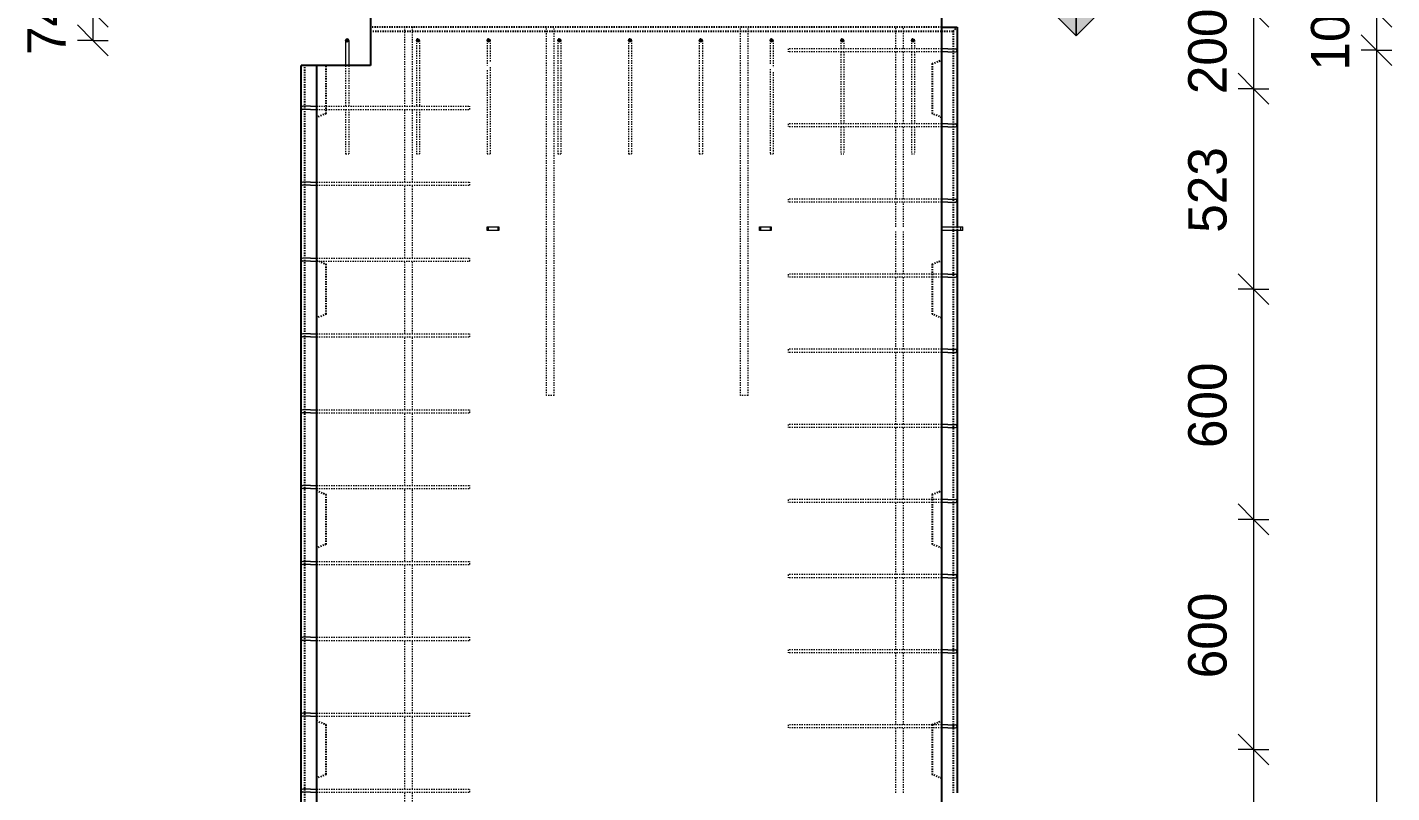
# Model space of a CAD drawing. Header units: millimetres. Extents: x -981 to 10210, y -2138 to 7756.
# Drawn here: x 1895 to 5452, y 1665 to 3660 of the extents above; entities that cross this region are included whole.
import ezdxf

# ---------------------------------------------------------------- set-up
doc = ezdxf.new("R2010")
doc.units = ezdxf.units.MM
doc.linetypes.add('Dash', pattern=[6.36, 3.18, -3.18])
for name, color, linetype, lineweight in [('A-ANNO-DIMS', 211, 'Continuous', 9), ('A-ANNO-DIMS-40', 211, 'Continuous', 9), ('A-GENM', 13, 'Continuous', 18), ('A-WALL', 113, 'Continuous', 25), ('A-WALL-HDLN', 110, 'Dash', 25), ('G-ANNO-SYMB', 111, 'Continuous', 9), ('S-RBAR', 171, 'Continuous', 18)]:
    doc.layers.add(name, color=color, linetype=linetype, lineweight=lineweight)
doc.styles.add('Nirmala UI Semilight', font='NirmalaS.ttf', dxfattribs={"height": 100})
doc.dimstyles.new('Arrow_Filled_-_2_5_NI_UI', dxfattribs={"dimscale": 304.8, "dimtxt": 104.736395, "dimasz": 0.262467, "dimexe": 0.131234, "dimexo": 0.0625, "dimgap": 0.131234, "dimtad": 1, "dimdec": 0, "dimzin": 0, "dimdsep": 46, "dimtxsty": 'Nirmala UI Semilight', "dimblk1": 'OBLIQUE', "dimblk2": 'OBLIQUE', "dimsah": 1, "dimcen": 0.09, "dimazin": 0, "dimtfac": 1, "dimtdec": 4, "dimtix": 1, "dimtmove": 0, "dimatfit": 3, "dimfxl": 0.131234, "dimfxlon": 1, "dimtvp": 1, "dimtolj": 1, "dimtzin": 0, "dimarcsym": 2})

# ---------------------------------------------------------------- blocks, each defined once
blk = doc.blocks.new('RR spread anchor face based - RR-SA-2_5-150-1726819-Elevation Front')
at = {"layer": 'A-GENM'}
for p, q in [((3093.8, 3140), (3096.3, 3140)), ((3093.8, 3130), (3093.8, 3140)), ((3096.3, 3140), (3121.3, 3140)), ((3096.3, 3140), (3096.3, 3130)), ((3121.3, 3140), (3123.8, 3140)), ((3121.3, 3140), (3121.3, 3130)), ((3123.8, 3140), (3123.8, 3130)), ((3096.3, 3130), (3093.8, 3130)), ((3121.3, 3130), (3096.3, 3130)), ((3123.8, 3130), (3121.3, 3130))]:
    blk.add_line(p, q, dxfattribs=at)
blk = doc.blocks.new('RR spread anchor face based - RR-SA-3_0-200-1726827-Elevation Front')
at = {"layer": 'A-GENM'}
for p, q in [((4278.8, 3140), (4328.8, 3140)), ((4328.8, 3140), (4333.8, 3140)), ((4328.8, 3130), (4328.8, 3140)), ((4333.8, 3130), (4333.8, 3140)), ((4328.8, 3130), (4278.8, 3130)), ((4333.8, 3130), (4328.8, 3130))]:
    blk.add_line(p, q, dxfattribs=at)
blk = doc.blocks.new('Detail View - M_Section Head - Filled SHOP DWG-1002450-Elevation Front')
at = {"layer": 'G-ANNO-SYMB'}
h = blk.add_hatch(color=256, dxfattribs=at)
edge = h.paths.add_edge_path()
edge.add_line((4404, -435.9), (4470.3, -435.9))
edge.add_arc((4630.3, -435.9), 160, 180, 225)
edge.add_line((4517.1, -549), (4404, -435.9))
h = blk.add_hatch(color=256, dxfattribs=at)
edge = h.paths.add_edge_path()
edge.add_line((4856.5, -435.9), (4743.4, -549))
edge.add_arc((4630.3, -435.9), 160, 315, 360)
edge.add_line((4790.3, -435.9), (4856.5, -435.9))
h = blk.add_hatch(color=256, dxfattribs=at)
edge = h.paths.add_edge_path()
edge.add_line((4630.3, -662.2), (4517.1, -549))
edge.add_arc((4630.3, -435.9), 160, 225, 270)
edge.add_line((4630.3, -595.9), (4630.3, -662.2))
h = blk.add_hatch(color=256, dxfattribs=at)
edge = h.paths.add_edge_path()
edge.add_line((4630.3, -662.2), (4630.3, -595.9))
edge.add_arc((4630.3, -435.9), 160, 270, 315)
edge.add_line((4743.4, -549), (4630.3, -662.2))
for p, q in [((4630.3, -662.2), (4404, -435.9)), ((4470.3, -435.9), (4404, -435.9)), ((4404, -435.9), (4517.1, -549)), ((4470.3, -435.9), (4404, -435.9)), ((4630.3, -662.2), (4856.5, -435.9)), ((4743.4, -549), (4856.5, -435.9)), ((4790.3, -435.9), (4856.5, -435.9)), ((4856.5, -435.9), (4790.3, -435.9)), ((4517.1, -549), (4630.3, -662.2)), ((4630.3, -662.2), (4743.4, -549)), ((4630.3, -595.9), (4630.3, -662.2)), ((4630.3, -662.2), (4630.3, -595.9))]:
    blk.add_line(p, q, dxfattribs=at)
for start, end in [(360, 180), (180, 360), (180, 225), (315, 0), (225, 270), (270, 315)]:
    blk.add_arc((4630.3, -435.9), 160, start, end, dxfattribs=at)
blk = doc.blocks.new('DIMBLOCK30-Elevation Front')
at = {"layer": 'A-ANNO-DIMS-40'}
for p, q in [((5411.8, 3700), (5371.8, 3740)), ((5411.8, 3700), (5371.8, 3700)), ((5411.8, 3700), (5411.8, 3600)), ((5411.8, 3700), (5451.8, 3660)), ((5411.8, 3700), (5451.8, 3700)), ((5411.8, 3600), (5371.8, 3640)), ((5411.8, 3600), (5371.8, 3600)), ((5411.8, 3600), (5451.8, 3560)), ((5411.8, 3600), (5451.8, 3600))]:
    blk.add_line(p, q, dxfattribs=at)
at = {"layer": 'A-ANNO-DIMS-40', "color": 0, "insert": (5241.3, 3547.2), "char_height": 100, "width": 246.797, "attachment_point": 1, "rotation": 90, "line_spacing_factor": 1.142579, "style": 'Nirmala UI Semilight'}
blk.add_mtext('100', dxfattribs=at)
blk = doc.blocks.new('_Oblique')
at = {"color": 0, "linetype": 'ByBlock', "lineweight": -2}
blk.add_line((-0.5, -0.5), (0.5, 0.5), dxfattribs=at)
blk = doc.blocks.new('DIMBLOCK31-Elevation Front')
at = {"layer": 'A-ANNO-DIMS-40'}
for p, q in [((5411.8, 3600), (5371.8, 3640)), ((5411.8, 3600), (5371.8, 3600)), ((5411.8, 3600), (5411.8, -1295)), ((5411.8, 3600), (5451.8, 3560)), ((5411.8, 3600), (5451.8, 3600)), ((5411.8, -1295), (5371.8, -1255)), ((5411.8, -1295), (5371.8, -1295)), ((5411.8, -1295), (5451.8, -1335)), ((5411.8, -1295), (5451.8, -1295))]:
    blk.add_line(p, q, dxfattribs=at)
at = {"layer": 'A-ANNO-DIMS-40', "color": 0, "insert": (5241.3, 639.3), "char_height": 100, "width": 1231.7, "attachment_point": 1, "rotation": 90, "line_spacing_factor": 1.142579, "style": 'Nirmala UI Semilight'}
blk.add_mtext('T8@200mm C/C', dxfattribs=at)
blk = doc.blocks.new('DIMBLOCK33-Elevation Front')
at = {"layer": 'A-ANNO-DIMS-40'}
for p, q in [((5091.8, 3700), (5051.8, 3740)), ((5091.8, 3700), (5051.8, 3700)), ((5091.8, 3700), (5091.8, 3500)), ((5091.8, 3700), (5131.8, 3660)), ((5091.8, 3700), (5131.8, 3700)), ((5091.8, 3500), (5051.8, 3540)), ((5091.8, 3500), (5051.8, 3500)), ((5091.8, 3500), (5131.8, 3460)), ((5091.8, 3500), (5131.8, 3500))]:
    blk.add_line(p, q, dxfattribs=at)
at = {"layer": 'A-ANNO-DIMS-40', "color": 0, "insert": (4921.3, 3485.7), "char_height": 100, "width": 274.219, "attachment_point": 1, "rotation": 90, "line_spacing_factor": 1.142579, "style": 'Nirmala UI Semilight'}
blk.add_mtext('200', dxfattribs=at)
blk = doc.blocks.new('DIMBLOCK34-Elevation Front')
at = {"layer": 'A-ANNO-DIMS-40'}
for p, q in [((5091.8, 3500), (5051.8, 3540)), ((5091.8, 3500), (5051.8, 3500)), ((5091.8, 3500), (5091.8, 2977.5)), ((5091.8, 3500), (5131.8, 3460)), ((5091.8, 3500), (5131.8, 3500)), ((5091.8, 2977.5), (5051.8, 3017.5)), ((5091.8, 2977.5), (5051.8, 2977.5)), ((5091.8, 2977.5), (5131.8, 2937.5)), ((5091.8, 2977.5), (5131.8, 2977.5))]:
    blk.add_line(p, q, dxfattribs=at)
at = {"layer": 'A-ANNO-DIMS-40', "color": 0, "insert": (4921.3, 3124.5), "char_height": 100, "width": 274.219, "attachment_point": 1, "rotation": 90, "line_spacing_factor": 1.142579, "style": 'Nirmala UI Semilight'}
blk.add_mtext('523', dxfattribs=at)
blk = doc.blocks.new('DIMBLOCK35-Elevation Front')
at = {"layer": 'A-ANNO-DIMS-40'}
for p, q in [((5091.8, 2977.5), (5051.8, 3017.5)), ((5091.8, 2977.5), (5051.8, 2977.5)), ((5091.8, 2977.5), (5091.8, 2377.5)), ((5091.8, 2977.5), (5131.8, 2937.5)), ((5091.8, 2977.5), (5131.8, 2977.5)), ((5091.8, 2377.5), (5051.8, 2417.5)), ((5091.8, 2377.5), (5051.8, 2377.5)), ((5091.8, 2377.5), (5131.8, 2337.5)), ((5091.8, 2377.5), (5131.8, 2377.5))]:
    blk.add_line(p, q, dxfattribs=at)
at = {"layer": 'A-ANNO-DIMS-40', "color": 0, "insert": (4921.3, 2563.2), "char_height": 100, "width": 274.219, "attachment_point": 1, "rotation": 90, "line_spacing_factor": 1.142579, "style": 'Nirmala UI Semilight'}
blk.add_mtext('600', dxfattribs=at)
blk = doc.blocks.new('DIMBLOCK36-Elevation Front')
at = {"layer": 'A-ANNO-DIMS-40'}
for p, q in [((5091.8, 2377.5), (5051.8, 2417.5)), ((5091.8, 2377.5), (5051.8, 2377.5)), ((5091.8, 2377.5), (5091.8, 1777.5)), ((5091.8, 2377.5), (5131.8, 2337.5)), ((5091.8, 2377.5), (5131.8, 2377.5)), ((5091.8, 1777.5), (5051.8, 1817.5)), ((5091.8, 1777.5), (5051.8, 1777.5)), ((5091.8, 1777.5), (5131.8, 1737.5)), ((5091.8, 1777.5), (5131.8, 1777.5))]:
    blk.add_line(p, q, dxfattribs=at)
at = {"layer": 'A-ANNO-DIMS-40', "color": 0, "insert": (4921.3, 1963.2), "char_height": 100, "width": 274.219, "attachment_point": 1, "rotation": 90, "line_spacing_factor": 1.142579, "style": 'Nirmala UI Semilight'}
blk.add_mtext('600', dxfattribs=at)
blk = doc.blocks.new('DIMBLOCK37-Elevation Front')
at = {"layer": 'A-ANNO-DIMS-40'}
for p, q in [((5091.8, 1777.5), (5051.8, 1817.5)), ((5091.8, 1777.5), (5051.8, 1777.5)), ((5091.8, 1777.5), (5091.8, 1177.5)), ((5091.8, 1777.5), (5131.8, 1737.5)), ((5091.8, 1777.5), (5131.8, 1777.5)), ((5091.8, 1177.5), (5051.8, 1217.5)), ((5091.8, 1177.5), (5051.8, 1177.5)), ((5091.8, 1177.5), (5131.8, 1137.5)), ((5091.8, 1177.5), (5131.8, 1177.5))]:
    blk.add_line(p, q, dxfattribs=at)
at = {"layer": 'A-ANNO-DIMS-40', "color": 0, "insert": (4921.3, 1363.2), "char_height": 100, "width": 274.219, "attachment_point": 1, "rotation": 90, "line_spacing_factor": 1.142579, "style": 'Nirmala UI Semilight'}
blk.add_mtext('600', dxfattribs=at)
blk = doc.blocks.new('DIMBLOCK70-Elevation Front')
at = {"layer": 'A-ANNO-DIMS-40'}
for p, q in [((2065.4, 3700), (2025.4, 3740)), ((2065.4, 3700), (2025.4, 3700)), ((2065.4, 3700), (2065.4, 3626)), ((2065.4, 3700), (2105.4, 3660)), ((2065.4, 3700), (2105.4, 3700)), ((2065.4, 3626), (2025.4, 3666)), ((2065.4, 3626), (2025.4, 3626)), ((2065.4, 3626), (2105.4, 3586)), ((2065.4, 3626), (2105.4, 3626))]:
    blk.add_line(p, q, dxfattribs=at)
at = {"layer": 'A-ANNO-DIMS-40', "color": 0, "insert": (1894.9, 3587.8), "char_height": 100, "width": 180.527, "attachment_point": 1, "rotation": 90, "line_spacing_factor": 1.142579, "style": 'Nirmala UI Semilight'}
blk.add_mtext('74', dxfattribs=at)

msp = doc.modelspace()

# ---------------------------------------------------------------- hatches: boundary and pattern name
at = {"layer": 'S-RBAR'}
for points in [[(2728.8, 3622), (2732.8, 3626), (2728.8, 3630), (2724.8, 3626)], [(2913.2, 3622), (2917.2, 3626), (2913.2, 3630), (2909.2, 3626)], [(3097.6, 3622), (3101.6, 3626), (3097.6, 3630), (3093.6, 3626), (3097, 3622.5)], [(3281.9, 3622), (3285.9, 3626), (3281.9, 3630), (3277.9, 3626)], [(3466.3, 3622), (3470.3, 3626), (3466.3, 3630), (3462.3, 3626)], [(3650.7, 3622), (3654.7, 3626), (3650.7, 3630), (3646.7, 3626)], [(3835.1, 3622), (3839.1, 3626), (3835.1, 3630), (3831.1, 3626)], [(4019.4, 3622), (4023.4, 3626), (4019.4, 3630), (4015.4, 3626)], [(4203.8, 3622), (4207.8, 3626), (4203.8, 3630), (4199.8, 3626)]]:
    msp.add_hatch(color=256, dxfattribs=at).paths.add_polyline_path(points)
h = msp.add_hatch(color=256, dxfattribs=at)
edge = h.paths.add_edge_path()
edge.add_arc((2728.8, 3626), 4, 0, 360)
h = msp.add_hatch(color=256, dxfattribs=at)
edge = h.paths.add_edge_path()
edge.add_arc((2913.2, 3626), 4, 0, 360)
h = msp.add_hatch(color=256, dxfattribs=at)
edge = h.paths.add_edge_path()
edge.add_arc((3097.6, 3626), 4, 0, 360)
h = msp.add_hatch(color=256, dxfattribs=at)
edge = h.paths.add_edge_path()
edge.add_arc((3281.9, 3626), 4, 0, 360)
h = msp.add_hatch(color=256, dxfattribs=at)
edge = h.paths.add_edge_path()
edge.add_arc((3466.3, 3626), 4, 0, 360)
h = msp.add_hatch(color=256, dxfattribs=at)
edge = h.paths.add_edge_path()
edge.add_arc((3650.7, 3626), 4, 0, 360)
h = msp.add_hatch(color=256, dxfattribs=at)
edge = h.paths.add_edge_path()
edge.add_arc((3835.1, 3626), 4, 0, 360)
h = msp.add_hatch(color=256, dxfattribs=at)
edge = h.paths.add_edge_path()
edge.add_arc((4019.4, 3626), 4, 0, 360)
h = msp.add_hatch(color=256, dxfattribs=at)
edge = h.paths.add_edge_path()
edge.add_arc((4203.8, 3626), 4, 0, 360)

# ---------------------------------------------------------------- linework, layer by layer
at = {"layer": 'A-WALL'}
for p, q in [((2789.2, 3700), (2789.2, 3560)), ((4278.8, -1395), (4278.8, 3700)), ((4278.8, 3660), (4318.8, 3660)), ((4318.8, 3660), (4318.8, 3600.4)), ((4318.8, 3599.6), (4318.8, 3404.6)), ((2789.2, 3560), (2608.8, 3560)), ((2608.8, 3450.4), (2608.8, 3560)), ((2648.8, 3560), (2648.8, -1395)), ((2608.8, 3252.7), (2608.8, 3449.6)), ((4318.8, 3403.8), (4318.8, 3208.8)), ((2608.8, 3055), (2608.8, 3251.9)), ((4318.8, 3208), (4318.8, 3140)), ((4318.8, 3130), (4318.8, 3013)), ((2608.8, 2857.3), (2608.8, 3054.2)), ((4318.8, 3012.2), (4318.8, 2817.2)), ((2608.8, 2659.5), (2608.8, 2856.5)), ((4318.8, 2816.4), (4318.8, 2621.4)), ((2608.8, 2461.8), (2608.8, 2658.8)), ((4318.8, 2620.6), (4318.8, 2425.6)), ((2608.8, 2264.1), (2608.8, 2461.1)), ((4318.8, 2424.8), (4318.8, 2229.8)), ((2608.8, 2066.4), (2608.8, 2263.4)), ((4318.8, 2229), (4318.8, 2034)), ((2608.8, 1868.7), (2608.8, 2065.7)), ((4318.8, 2033.2), (4318.8, 1838.2)), ((2608.8, 1671), (2608.8, 1868)), ((4318.8, 1837.4), (4318.8, 1665)), ((2608.8, 1473.3), (2608.8, 1670.2))]:
    msp.add_line(p, q, dxfattribs=at)
at = {"layer": 'A-WALL-HDLN'}
for p, q in [((4278.8, 3660), (2789.2, 3660)), ((2789.2, 3650), (2878.8, 3650)), ((2878.9, 3650), (2898.8, 3650)), ((2898.9, 3650), (3248.8, 3650)), ((3248.9, 3650), (3268.8, 3650)), ((3268.9, 3650), (3753.8, 3650)), ((3753.9, 3650), (3773.8, 3650)), ((3773.9, 3650), (4158.8, 3650)), ((4158.9, 3650), (4178.8, 3650)), ((4178.9, 3650), (4278.8, 3650)), ((4278.9, 3650), (4308.8, 3650)), ((4308.8, 3650), (4318.8, 3660)), ((4308.8, 3650), (4308.8, 3140)), ((2618.8, -1395), (2618.8, 3560)), ((2673.8, 3435), (2673.8, 3560)), ((4253.8, 3565), (4278.8, 3575)), ((4253.8, 3565), (4253.8, 3435)), ((2673.8, 3435), (2648.8, 3425)), ((4278.8, 3425), (4253.8, 3435)), ((4308.8, 3140), (4308.8, 3130)), ((4318.8, 3140), (4318.8, 3130)), ((4308.8, 3130), (4308.8, 1665)), ((2648.8, 3052.5), (2673.8, 3042.5)), ((2673.8, 2912.5), (2673.8, 3042.5)), ((4253.8, 3042.5), (4278.8, 3052.5)), ((4253.8, 3042.5), (4253.8, 2912.5)), ((2673.8, 2912.5), (2648.8, 2902.5)), ((4278.8, 2902.5), (4253.8, 2912.5)), ((2648.8, 2452.5), (2673.8, 2442.5)), ((2673.8, 2312.5), (2673.8, 2442.5)), ((4253.8, 2442.5), (4278.8, 2452.5)), ((4253.8, 2442.5), (4253.8, 2312.5)), ((2673.8, 2312.5), (2648.8, 2302.5)), ((4278.8, 2302.5), (4253.8, 2312.5)), ((2648.8, 1852.5), (2673.8, 1842.5)), ((4253.8, 1842.5), (4278.8, 1852.5)), ((2673.8, 1712.5), (2673.8, 1842.5)), ((4253.8, 1842.5), (4253.8, 1712.5)), ((2673.8, 1712.5), (2648.8, 1702.5)), ((4278.8, 1702.5), (4253.8, 1712.5))]:
    msp.add_line(p, q, dxfattribs=at)
at = {"layer": 'S-RBAR'}
for p, q in [((2728.8, 3630), (2724.8, 3626)), ((2732.8, 3626), (2728.8, 3630)), ((2913.2, 3630), (2909.2, 3626)), ((2917.2, 3626), (2913.2, 3630)), ((3097.6, 3630), (3093.6, 3626)), ((3101.6, 3626), (3097.6, 3630)), ((3281.9, 3630), (3277.9, 3626)), ((3285.9, 3626), (3281.9, 3630)), ((3466.3, 3630), (3462.3, 3626)), ((3470.3, 3626), (3466.3, 3630)), ((3650.7, 3630), (3646.7, 3626)), ((3654.7, 3626), (3650.7, 3630)), ((3835.1, 3630), (3831.1, 3626)), ((3839.1, 3626), (3835.1, 3630)), ((4019.4, 3630), (4015.4, 3626)), ((4023.4, 3626), (4019.4, 3630)), ((4203.8, 3630), (4199.8, 3626)), ((4207.8, 3626), (4203.8, 3630)), ((2724.8, 3626), (2724.8, 3606)), ((2724.8, 3626), (2728.8, 3622)), ((2724.8, 3606), (2724.8, 3560)), ((2728.8, 3622), (2732.8, 3626)), ((2732.8, 3626), (2732.8, 3606)), ((2732.8, 3606), (2732.8, 3560)), ((2909.2, 3626), (2913.2, 3622)), ((2913.2, 3622), (2917.2, 3626)), ((3093.6, 3626), (3097, 3622.5)), ((3097, 3622.5), (3097.6, 3622)), ((3097.6, 3622), (3101.6, 3626)), ((3277.9, 3626), (3281.9, 3622)), ((3281.9, 3622), (3285.9, 3626)), ((3462.3, 3626), (3466.3, 3622)), ((3466.3, 3622), (3470.3, 3626)), ((3646.7, 3626), (3650.7, 3622)), ((3650.7, 3622), (3654.7, 3626)), ((3831.1, 3626), (3835.1, 3622)), ((3835.1, 3622), (3839.1, 3626)), ((4015.4, 3626), (4019.4, 3622)), ((4019.4, 3622), (4023.4, 3626)), ((4199.8, 3626), (4203.8, 3622)), ((4203.8, 3622), (4207.8, 3626)), ((4294.8, 3604), (4278.8, 3604)), ((4294.8, 3596), (4278.8, 3596)), ((4294.8, 3604), (4314.8, 3604)), ((4294.8, 3596), (4314.8, 3596)), ((2632.8, 3454), (2612.8, 3454)), ((2632.8, 3454), (2648.8, 3454)), ((2632.8, 3446), (2612.8, 3446)), ((2632.8, 3446), (2648.8, 3446)), ((4294.8, 3408.2), (4278.8, 3408.2)), ((4294.8, 3400.2), (4278.8, 3400.2)), ((4294.8, 3408.2), (4314.8, 3408.2)), ((4294.8, 3400.2), (4314.8, 3400.2)), ((2632.8, 3256.3), (2612.8, 3256.3)), ((2632.8, 3248.3), (2612.8, 3248.3)), ((2632.8, 3256.3), (2648.8, 3256.3)), ((2632.8, 3248.3), (2648.8, 3248.3)), ((4294.8, 3212.4), (4278.8, 3212.4)), ((4294.8, 3204.4), (4278.8, 3204.4)), ((4294.8, 3212.4), (4314.8, 3212.4)), ((4294.8, 3204.4), (4314.8, 3204.4)), ((2632.8, 3058.6), (2612.8, 3058.6)), ((2632.8, 3050.6), (2612.8, 3050.6)), ((2632.8, 3058.6), (2648.8, 3058.6)), ((2632.8, 3050.6), (2648.8, 3050.6)), ((4294.8, 3016.6), (4278.8, 3016.6)), ((4294.8, 3008.6), (4278.8, 3008.6)), ((4294.8, 3016.6), (4314.8, 3016.6)), ((4294.8, 3008.6), (4314.8, 3008.6)), ((2632.8, 2860.9), (2612.8, 2860.9)), ((2632.8, 2852.9), (2612.8, 2852.9)), ((2632.8, 2860.9), (2648.8, 2860.9)), ((2632.8, 2852.9), (2648.8, 2852.9)), ((4294.8, 2820.8), (4278.8, 2820.8)), ((4294.8, 2812.8), (4278.8, 2812.8)), ((4294.8, 2820.8), (4314.8, 2820.8)), ((4294.8, 2812.8), (4314.8, 2812.8)), ((2632.8, 2663.2), (2612.8, 2663.2)), ((2632.8, 2655.2), (2612.8, 2655.2)), ((2632.8, 2663.2), (2648.8, 2663.2)), ((2632.8, 2655.2), (2648.8, 2655.2)), ((4294.8, 2625), (4278.8, 2625)), ((4294.8, 2617), (4278.8, 2617)), ((4294.8, 2625), (4314.8, 2625)), ((4294.8, 2617), (4314.8, 2617)), ((2632.8, 2465.5), (2612.8, 2465.5)), ((2632.8, 2457.5), (2612.8, 2457.5)), ((2632.8, 2465.5), (2648.8, 2465.5)), ((2632.8, 2457.5), (2648.8, 2457.5)), ((4294.8, 2429.2), (4278.8, 2429.2)), ((4294.8, 2421.2), (4278.8, 2421.2)), ((4294.8, 2429.2), (4314.8, 2429.2)), ((4294.8, 2421.2), (4314.8, 2421.2)), ((2632.8, 2267.7), (2612.8, 2267.7)), ((2632.8, 2259.7), (2612.8, 2259.7)), ((2632.8, 2267.7), (2648.8, 2267.7)), ((2632.8, 2259.7), (2648.8, 2259.7)), ((4294.8, 2233.4), (4278.8, 2233.4)), ((4294.8, 2225.4), (4278.8, 2225.4)), ((4294.8, 2233.4), (4314.8, 2233.4)), ((4294.8, 2225.4), (4314.8, 2225.4)), ((2632.8, 2070), (2612.8, 2070)), ((2632.8, 2070), (2648.8, 2070)), ((2632.8, 2062), (2612.8, 2062)), ((2632.8, 2062), (2648.8, 2062)), ((4294.8, 2037.6), (4278.8, 2037.6)), ((4294.8, 2029.6), (4278.8, 2029.6)), ((4294.8, 2037.6), (4314.8, 2037.6)), ((4294.8, 2029.6), (4314.8, 2029.6)), ((2632.8, 1872.3), (2612.8, 1872.3)), ((2632.8, 1864.3), (2612.8, 1864.3)), ((2632.8, 1872.3), (2648.8, 1872.3)), ((2632.8, 1864.3), (2648.8, 1864.3)), ((4294.8, 1841.8), (4278.8, 1841.8)), ((4294.8, 1833.8), (4278.8, 1833.8)), ((4294.8, 1841.8), (4314.8, 1841.8)), ((4294.8, 1833.8), (4314.8, 1833.8)), ((2632.8, 1674.6), (2612.8, 1674.6)), ((2632.8, 1674.6), (2648.8, 1674.6)), ((2632.8, 1666.6), (2612.8, 1666.6)), ((2632.8, 1666.6), (2648.8, 1666.6))]:
    msp.add_line(p, q, dxfattribs=at)
at = {"layer": 'S-RBAR', "linetype": 'Dash'}
for p, q in [((2878.8, 3454), (2878.8, 3660)), ((2898.8, 3454), (2898.8, 3660)), ((3248.8, 2700), (3248.8, 3660)), ((3268.8, 2700), (3268.8, 3660)), ((3753.8, 2700), (3753.8, 3660)), ((3773.8, 2700), (3773.8, 3660)), ((4158.8, 3604), (4158.8, 3660)), ((4178.8, 3604), (4178.8, 3660)), ((2909.2, 3626), (2909.2, 3606)), ((2909.2, 3606), (2909.2, 3454)), ((2917.2, 3626), (2917.2, 3606)), ((2917.2, 3606), (2917.2, 3454)), ((3093.6, 3626), (3093.6, 3606)), ((3093.6, 3606), (3093.6, 3560)), ((3101.6, 3626), (3101.6, 3606)), ((3101.6, 3606), (3101.6, 3568)), ((3277.9, 3626), (3277.9, 3606)), ((3277.9, 3606), (3277.9, 3330)), ((3285.9, 3626), (3285.9, 3606)), ((3285.9, 3606), (3285.9, 3330)), ((3462.3, 3626), (3462.3, 3606)), ((3462.3, 3606), (3462.3, 3330)), ((3470.3, 3626), (3470.3, 3606)), ((3470.3, 3606), (3470.3, 3330)), ((3646.7, 3626), (3646.7, 3606)), ((3646.7, 3606), (3646.7, 3330)), ((3654.7, 3626), (3654.7, 3606)), ((3654.7, 3606), (3654.7, 3330)), ((3831.1, 3626), (3831.1, 3606)), ((3831.1, 3606), (3831.1, 3563)), ((3839.1, 3626), (3839.1, 3606)), ((3839.1, 3606), (3839.1, 3555)), ((4278.8, 3604), (3878.8, 3604)), ((3878.8, 3604), (3878.8, 3596)), ((4278.8, 3596), (3878.8, 3596)), ((4015.4, 3626), (4015.4, 3606)), ((4015.4, 3606), (4015.4, 3604)), ((4015.4, 3596), (4015.4, 3408.2)), ((4023.4, 3626), (4023.4, 3606)), ((4023.4, 3606), (4023.4, 3604)), ((4023.4, 3596), (4023.4, 3408.2)), ((4158.8, 3408.2), (4158.8, 3596)), ((4178.8, 3408.2), (4178.8, 3596)), ((4199.8, 3626), (4199.8, 3606)), ((4199.8, 3606), (4199.8, 3604)), ((4199.8, 3596), (4199.8, 3408.2)), ((4207.8, 3626), (4207.8, 3606)), ((4207.8, 3606), (4207.8, 3604)), ((4207.8, 3596), (4207.8, 3408.2)), ((2724.8, 3560), (2724.8, 3454)), ((2732.8, 3560), (2732.8, 3454)), ((3093.6, 3548), (3093.6, 3330)), ((3101.6, 3556), (3101.6, 3330)), ((3831.1, 3551), (3831.1, 3330)), ((3839.1, 3543), (3839.1, 3330)), ((2648.9, 3454), (2673.8, 3454)), ((2673.9, 3454), (3048.8, 3454)), ((3048.8, 3446), (3048.8, 3454)), ((2648.9, 3446), (2673.8, 3446)), ((2673.9, 3446), (3048.8, 3446)), ((2724.8, 3446), (2724.8, 3330)), ((2732.8, 3446), (2732.8, 3330)), ((2878.8, 3256.3), (2878.8, 3446)), ((2898.8, 3256.3), (2898.8, 3446)), ((2909.2, 3446), (2909.2, 3330)), ((2917.2, 3446), (2917.2, 3330)), ((4278.8, 3408.2), (3878.8, 3408.2)), ((3878.8, 3408.2), (3878.8, 3400.2)), ((4278.8, 3400.2), (3878.8, 3400.2)), ((4015.4, 3400.2), (4015.4, 3330)), ((4023.4, 3400.2), (4023.4, 3330)), ((4158.8, 3212.4), (4158.8, 3400.2)), ((4178.8, 3212.4), (4178.8, 3400.2)), ((4199.8, 3400.2), (4199.8, 3330)), ((4207.8, 3400.2), (4207.8, 3330)), ((2724.8, 3330), (2732.8, 3330)), ((2909.2, 3330), (2917.2, 3330)), ((3093.6, 3330), (3101.6, 3330)), ((3277.9, 3330), (3285.9, 3330)), ((3462.3, 3330), (3470.3, 3330)), ((3646.7, 3330), (3654.7, 3330)), ((3831.1, 3330), (3839.1, 3330)), ((4015.4, 3330), (4023.4, 3330)), ((4199.8, 3330), (4207.8, 3330)), ((2648.9, 3256.3), (3048.8, 3256.3)), ((2648.9, 3248.3), (3048.8, 3248.3)), ((2878.8, 3058.6), (2878.8, 3248.3)), ((2898.8, 3058.6), (2898.8, 3248.3)), ((3048.8, 3248.3), (3048.8, 3256.3)), ((4278.8, 3212.4), (3878.8, 3212.4)), ((3878.8, 3212.4), (3878.8, 3204.4)), ((4278.8, 3204.4), (3878.8, 3204.4)), ((4158.8, 3140), (4158.8, 3204.4)), ((4178.8, 3140), (4178.8, 3204.4)), ((4158.8, 3016.6), (4158.8, 3130)), ((4178.8, 3016.6), (4178.8, 3130)), ((2648.9, 3058.6), (3048.8, 3058.6)), ((2648.9, 3050.6), (2653.5, 3050.6)), ((2653.7, 3050.6), (3048.8, 3050.6)), ((2878.8, 2860.9), (2878.8, 3050.6)), ((2898.8, 2860.9), (2898.8, 3050.6)), ((3048.8, 3050.6), (3048.8, 3058.6)), ((4253.8, 3016.6), (3878.8, 3016.6)), ((3878.8, 3016.6), (3878.8, 3008.6)), ((4253.8, 3008.6), (3878.8, 3008.6)), ((4158.8, 2820.8), (4158.8, 3008.6)), ((4178.8, 2820.8), (4178.8, 3008.6)), ((4278.8, 3016.6), (4253.9, 3016.6)), ((4278.8, 3008.6), (4253.9, 3008.6)), ((2648.9, 2860.9), (3048.8, 2860.9)), ((2648.9, 2852.9), (3048.8, 2852.9)), ((2878.8, 2663.2), (2878.8, 2852.9)), ((2898.8, 2663.2), (2898.8, 2852.9)), ((3048.8, 2852.9), (3048.8, 2860.9)), ((4278.8, 2820.8), (3878.8, 2820.8)), ((3878.8, 2820.8), (3878.8, 2812.8)), ((4278.8, 2812.8), (3878.8, 2812.8)), ((4158.8, 2625), (4158.8, 2812.8)), ((4178.8, 2625), (4178.8, 2812.8)), ((3268.8, 2700), (3248.8, 2700)), ((3773.8, 2700), (3753.8, 2700)), ((2648.9, 2663.2), (3048.8, 2663.2)), ((2648.9, 2655.2), (3048.8, 2655.2)), ((2878.8, 2465.5), (2878.8, 2655.2)), ((2898.8, 2465.5), (2898.8, 2655.2)), ((3048.8, 2655.2), (3048.8, 2663.2)), ((4278.8, 2625), (3878.8, 2625)), ((3878.8, 2625), (3878.8, 2617)), ((4278.8, 2617), (3878.8, 2617)), ((4158.8, 2429.2), (4158.8, 2617)), ((4178.8, 2429.2), (4178.8, 2617)), ((2648.9, 2465.5), (3048.8, 2465.5)), ((2648.9, 2457.5), (3048.8, 2457.5)), ((2878.8, 2267.7), (2878.8, 2457.5)), ((2898.8, 2267.7), (2898.8, 2457.5)), ((3048.8, 2457.5), (3048.8, 2465.5)), ((4253.8, 2429.2), (3878.8, 2429.2)), ((3878.8, 2429.2), (3878.8, 2421.2)), ((4253.8, 2421.2), (3878.8, 2421.2)), ((4158.8, 2233.4), (4158.8, 2421.2)), ((4178.8, 2233.4), (4178.8, 2421.2)), ((4278.8, 2429.2), (4253.9, 2429.2)), ((4278.8, 2421.2), (4253.9, 2421.2)), ((2648.9, 2267.7), (3048.8, 2267.7)), ((2648.9, 2259.7), (3048.8, 2259.7)), ((2878.8, 2070), (2878.8, 2259.7)), ((2898.8, 2070), (2898.8, 2259.7)), ((3048.8, 2259.7), (3048.8, 2267.7)), ((4278.8, 2233.4), (3878.8, 2233.4)), ((3878.8, 2233.4), (3878.8, 2225.4)), ((4278.8, 2225.4), (3878.8, 2225.4)), ((4158.8, 2037.6), (4158.8, 2225.4)), ((4178.8, 2037.6), (4178.8, 2225.4)), ((2648.9, 2070), (3048.8, 2070)), ((3048.8, 2062), (3048.8, 2070)), ((2648.9, 2062), (3048.8, 2062)), ((2878.8, 1872.3), (2878.8, 2062)), ((2898.8, 1872.3), (2898.8, 2062)), ((4278.8, 2037.6), (3878.8, 2037.6)), ((3878.8, 2037.6), (3878.8, 2029.6)), ((4278.8, 2029.6), (3878.8, 2029.6)), ((4158.8, 1841.8), (4158.8, 2029.6)), ((4178.8, 1841.8), (4178.8, 2029.6)), ((2648.9, 1872.3), (3048.8, 1872.3)), ((2648.9, 1864.3), (3048.8, 1864.3)), ((2878.8, 1674.6), (2878.8, 1864.3)), ((2898.8, 1674.6), (2898.8, 1864.3)), ((3048.8, 1864.3), (3048.8, 1872.3)), ((4253.8, 1841.8), (3878.8, 1841.8)), ((3878.8, 1841.8), (3878.8, 1833.8)), ((4253.8, 1833.8), (3878.8, 1833.8)), ((4158.8, 1665), (4158.8, 1833.8)), ((4178.8, 1665), (4178.8, 1833.8)), ((4278.8, 1841.8), (4253.9, 1841.8)), ((4278.8, 1833.8), (4253.9, 1833.8)), ((2648.9, 1674.6), (3048.8, 1674.6)), ((3048.8, 1666.6), (3048.8, 1674.6)), ((2648.9, 1666.6), (3048.8, 1666.6)), ((2878.8, 1476.9), (2878.8, 1666.6)), ((2898.8, 1476.9), (2898.8, 1666.6))]:
    msp.add_line(p, q, dxfattribs=at)
at = {"layer": 'S-RBAR'}
for centre in [(2728.8, 3626), (2913.2, 3626), (3097.6, 3626), (3281.9, 3626), (3466.3, 3626), (3650.7, 3626), (3835.1, 3626), (4019.4, 3626), (4203.8, 3626)]:
    msp.add_circle(centre, 4, dxfattribs=at)
for centre, start, end in [((2728.8, 3626), 91.1706, 178.8294), ((2728.8, 3626), 1.1706, 88.8294), ((4314.8, 3600), 270, 90), ((2612.8, 3450), 90, 270), ((4314.8, 3404.2), 270, 90), ((2612.8, 3252.3), 90, 270), ((4314.8, 3208.4), 270, 90), ((2612.8, 3054.6), 90, 270), ((4314.8, 3012.6), 270, 90), ((2612.8, 2856.9), 90, 270), ((4314.8, 2816.8), 270, 90), ((2612.8, 2659.2), 90, 270), ((4314.8, 2621), 270, 90), ((2612.8, 2461.5), 90, 270), ((4314.8, 2425.2), 270, 90), ((2612.8, 2263.7), 90, 270), ((4314.8, 2229.4), 270, 90), ((2612.8, 2066), 90, 270), ((4314.8, 2033.6), 270, 90), ((2612.8, 1868.3), 90, 270), ((4314.8, 1837.8), 270, 90), ((2612.8, 1670.6), 90, 270)]:
    msp.add_arc(centre, 4, start, end, dxfattribs=at)
at = {"layer": 'S-RBAR', "linetype": 'Dash'}
for centre, start, end in [((2913.2, 3626), 91.1706, 178.8294), ((2913.2, 3626), 1.1706, 88.8294), ((3097.6, 3626), 91.1706, 178.8294), ((3097.6, 3626), 1.1706, 88.8294), ((3281.9, 3626), 91.1706, 178.8294), ((3281.9, 3626), 1.1706, 88.8294), ((3466.3, 3626), 91.1706, 178.8294), ((3466.3, 3626), 1.1706, 88.8294), ((3650.7, 3626), 91.1706, 178.8294), ((3650.7, 3626), 1.1706, 88.8294), ((3835.1, 3626), 91.1706, 178.8294), ((3835.1, 3626), 1.1706, 88.8294), ((4019.4, 3626), 91.1706, 178.8294), ((4019.4, 3626), 1.1706, 88.8294), ((4203.8, 3626), 91.1706, 178.8294), ((4203.8, 3626), 1.1706, 88.8294)]:
    msp.add_arc(centre, 4, start, end, dxfattribs=at)

# ---------------------------------------------------------------- block references
at = {"layer": 'A-GENM'}
for name, p in [('RR spread anchor face based - RR-SA-2_5-150-1726819-Elevation Front', (0, 0)), ('RR spread anchor face based - RR-SA-2_5-150-1726819-Elevation Front', (710, 0)), ('RR spread anchor face based - RR-SA-3_0-200-1726827-Elevation Front', (0, 0))]:
    msp.add_blockref(name, p, dxfattribs=at)
at = {"layer": 'G-ANNO-SYMB'}
msp.add_blockref('Detail View - M_Section Head - Filled SHOP DWG-1002450-Elevation Front', (-0.9, 4300), dxfattribs=at)

# ---------------------------------------------------------------- dimensions: what is measured, and where the dimension line sits
at = {"layer": 'A-ANNO-DIMS'}
for base, p1, p2, override, picture, middle in [((5411.8, 3600), (5371.8, 3700), (5371.8, 3600), {"dimpost": '<>', "dimfxl": 100}, 'DIMBLOCK30-Elevation Front', (5319.9, 3650)), ((2065.4, 3626), (2105.4, 3700), (2105.4, 3626), {"dimpost": '<>', "dimfxl": 74}, 'DIMBLOCK70-Elevation Front', (1975.4, 3663)), ((5091.8, 3500), (5051.8, 3700), (5051.8, 3500), {"dimpost": '<>', "dimfxl": 200}, 'DIMBLOCK33-Elevation Front', (5000.1, 3600)), ((5091.8186853, 2977.5), (5051.8186853, 3500), (5051.8186853, 2977.5), {"dimpost": '<>', "dimfxl": 522.5}, 'DIMBLOCK34-Elevation Front', (5000.145045, 3238.75)), ((5091.8, 2377.5), (5051.8, 2977.5), (5051.8, 2377.5), {"dimpost": '<>', "dimfxl": 600}, 'DIMBLOCK35-Elevation Front', (5000.1, 2677.5)), ((5091.8, 1777.5), (5051.8, 2377.5), (5051.8, 1777.5), {"dimpost": '<>', "dimfxl": 600}, 'DIMBLOCK36-Elevation Front', (5000.1, 2077.5)), ((5091.8, 1177.5), (5051.8, 1777.5), (5051.8, 1177.5), {"dimpost": '<>', "dimfxl": 600}, 'DIMBLOCK37-Elevation Front', (5000.1, 1477.5))]:
    dim = msp.add_linear_dim(base=base, p1=p1, p2=p2, angle=90, dimstyle='Arrow_Filled_-_2_5_NI_UI', override=override, dxfattribs=at)
    dim.commit()
    dim.dimension.update_dxf_attribs({"geometry": picture, "text_midpoint": middle})
dim = msp.add_linear_dim(base=(5411.8, -1295), p1=(5371.8, 3600), p2=(5371.8, -1295), angle=90, text='T8@200mm C/C', dimstyle='Arrow_Filled_-_2_5_NI_UI', override={"dimpost": '<>', "dimfxl": 4895}, dxfattribs=at)
dim.commit()
dim.dimension.update_dxf_attribs({"geometry": 'DIMBLOCK31-Elevation Front', "text_midpoint": (5312.7, 1152.5)})

doc.saveas('drawing.dxf')
